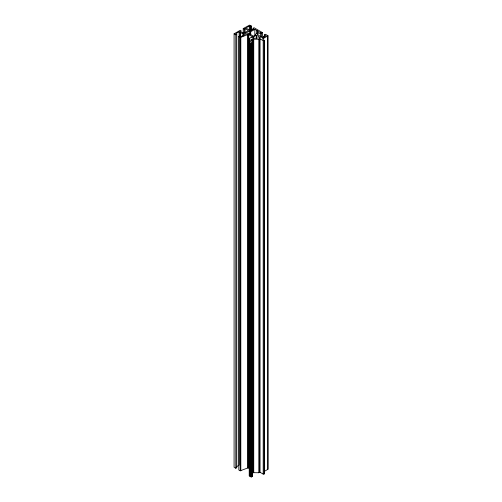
<?xml version="1.0" encoding="UTF-8"?>
<svg xmlns="http://www.w3.org/2000/svg" width="502" height="502" viewBox="0 0 502 502"><rect width="100%" height="100%" fill="white"/><g stroke="black" fill="none" stroke-linecap="round" stroke-linejoin="round"><path stroke-width="0.75" d="M252.086 472.677L258.806 472.74L260.042 472.288L263.192 474.108L264.466 473.844L264.466 40.398L263.192 40.656L260.042 38.836L258.806 39.294L252.569 39.081L251.828 39.514L252.268 41.716L251.515 42.243L252.337 42.977L252.337 476.429L251.358 476.9L249.23 475.959L249.23 42.507C252.813 41.484 246.815 38.033 251.42 37.418L252.199 37.179L252.211 36.533L248.17 34.431L240.816 37.324L238.808 36.539L238.808 469.985L240.226 470.807L247.655 467.989L248.741 467.977L248.741 34.525M253.416 37.06L253.535 37.838L254.432 38.227L260.588 37.776L256.491 35.284L253.416 37.06L253.416 38.623M238.808 36.539L239.799 35.968L240.791 36.539L244.694 34.914L239.128 31.745L235.764 33.684L236.756 34.261L236.756 467.707L235.808 468.253L234.083 467.262L234.083 33.81L240.213 30.277L241.167 30.829L240.282 31.337L243.683 33.301L248.427 30.572L245.064 28.627L244.21 29.122L243.213 28.545L243.213 33.245M243.213 28.545L249.607 25.1L251.138 25.985L251.138 30.691M251.138 25.985L250.109 26.581L249.262 26.085L245.93 28.012L250.63 30.735L253.962 28.809L253.077 28.3L253.077 29.869M234.083 33.81L235.808 34.807L236.756 34.261M253.077 28.3L254.068 27.729L262.458 32.574L262.458 38.058M249.287 31.124L244.637 33.81L245.591 34.362L248.477 33.389L253.46 36.138L255.725 34.833L255.342 34.331L259.415 31.977L254.821 29.329L250.718 31.701L249.287 31.124L249.287 34.261M262.458 32.574L261.467 33.145L260.582 32.636L257.256 34.556L262.885 37.807L264.234 37.029L263.349 36.52L263.349 38.089M264.479 37.192L264.479 34.845L265.483 34.268L267.855 35.636L267.917 469.314L264.548 471.252M263.349 36.52L264.052 36.113L264.937 36.621L266.248 35.868L264.479 34.845M249.23 42.507L250.956 43.429L252.337 42.977M267.917 35.862L262.533 38.974L264.466 40.398M236.436 466.747L239.128 465.191L239.128 31.745M267.917 469.314L267.855 35.636M252.337 476.429L252.268 41.716M264.046 40.643L264.046 474.089M263.192 40.656L263.192 474.108M261.467 33.145L261.467 37.066M260.582 32.636L260.582 36.552M260.042 38.836L260.042 472.288M259.641 38.811L259.641 472.256M258.806 39.294L258.806 472.74M257.288 30.622L257.288 33.759M257.143 30.54L257.143 33.672M256.949 30.559L256.949 33.69M254.821 29.329L254.821 35.598M253.748 39.338L253.748 472.784M253.115 39.1L253.115 472.545M252.569 39.081L252.569 472.526M252.211 36.533L252.211 38.096M252.086 39.231L252.086 40.8M251.828 39.514L251.828 41.082M251.596 43.41L251.596 476.856M251.358 43.454L251.358 476.9M251.056 25.941L251.056 30.641M250.956 43.429L250.956 476.881M250.718 31.701L250.718 34.839M250.567 43.329L250.567 476.774M250.316 31.72L250.316 34.073M250.109 26.581L250.109 30.496M249.72 38.397L249.72 43.304M249.475 38.742L249.431 42.808M249.362 42.632L249.362 476.078M249.262 26.085L249.262 30.007M248.565 34.475L248.565 467.92M248.17 34.431L248.17 467.883M247.655 34.544L247.655 467.989M245.064 28.627L245.064 32.548M244.21 29.122L244.21 33.038M243.056 33.734L243.056 36.088M240.816 37.324L240.816 470.776M240.514 32.272L240.514 36.972M240.226 37.355L240.226 470.807M240.012 32.253L240.012 36.175M235.808 34.807L235.808 468.253M256.522 38.434L256.522 35.303L256.491 38.422"/></g></svg>
